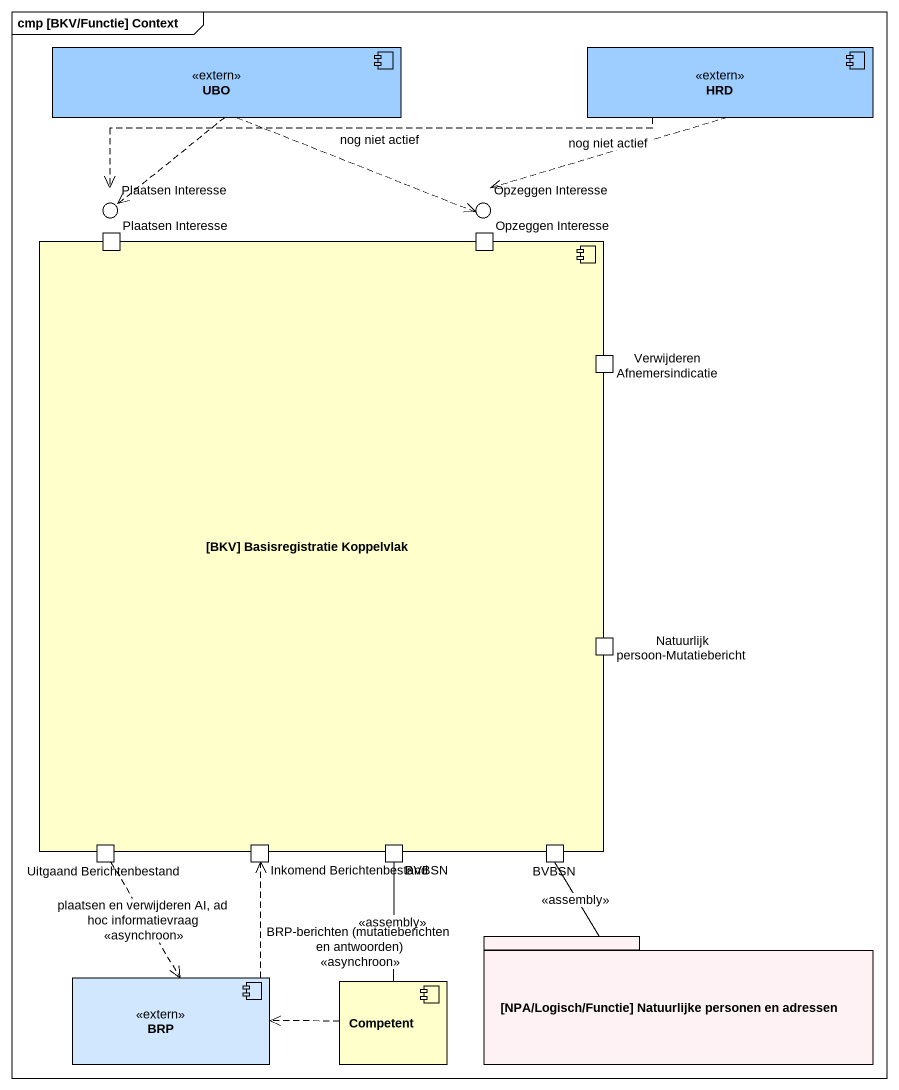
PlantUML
@startuml
mainframe cmp [BKV/Functie] Context
component UBO <<extern>> #9ECDFF
component HRD <<extern>> #9ECDFF
() "Plaatsen Interesse" as Plaatsen_Interesse
() "Opzeggen Interesse" as Opzeggen_Interesse
component "[BKV] Basisregistratie Koppelvlak" as BKV_Basisregistratie {
  port "Plaatsen Interesse" as Plaatsen_Interesse_2
  port "Opzeggen Interesse" as Opzeggen_Interesse_2
  port "Verwijderen Afnemersindicatie" as Verwijderen
  port "Natuurlijk persoon-Mutatiebericht" as Natuurlijk_persoon
  port "Uitgaand Berichtenbestand" as Uitgaand_Berichtenbestand <<extern>>
  port "Inkomend Berichtenbestand" as Inkomend_Berichtenbestand <<extern>>
  port BVBSN <<extern>>
  port "BVBSN" as BVBSN_2
}
package "[NPA/Logisch/Functie] Natuurlijke personen en adressen" as NPA_Logisch_Functie #FFF2F4 {
}
component BRP <<extern>> #D0E7FE
component Competent
UBO ..> Plaatsen_Interesse
UBO .right.> Opzeggen_Interesse
HRD .left.> Plaatsen_Interesse : nog niet actief
HRD .left.> Opzeggen_Interesse : nog niet actief
Uitgaand_Berichtenbestand ..> BRP : plaatsen en verwijderen AI, ad hoc informatievraag\n<<asynchroon>>
BVBSN -- Competent : <<assembly>>
NPA_Logisch_Functie -up- BVBSN_2 : <<assembly>>
BRP .up.> Inkomend_Berichtenbestand : BRP-berichten (mutatieberichten en antwoorden)\n<<asynchroon>>
Competent .left.> BRP
@enduml
